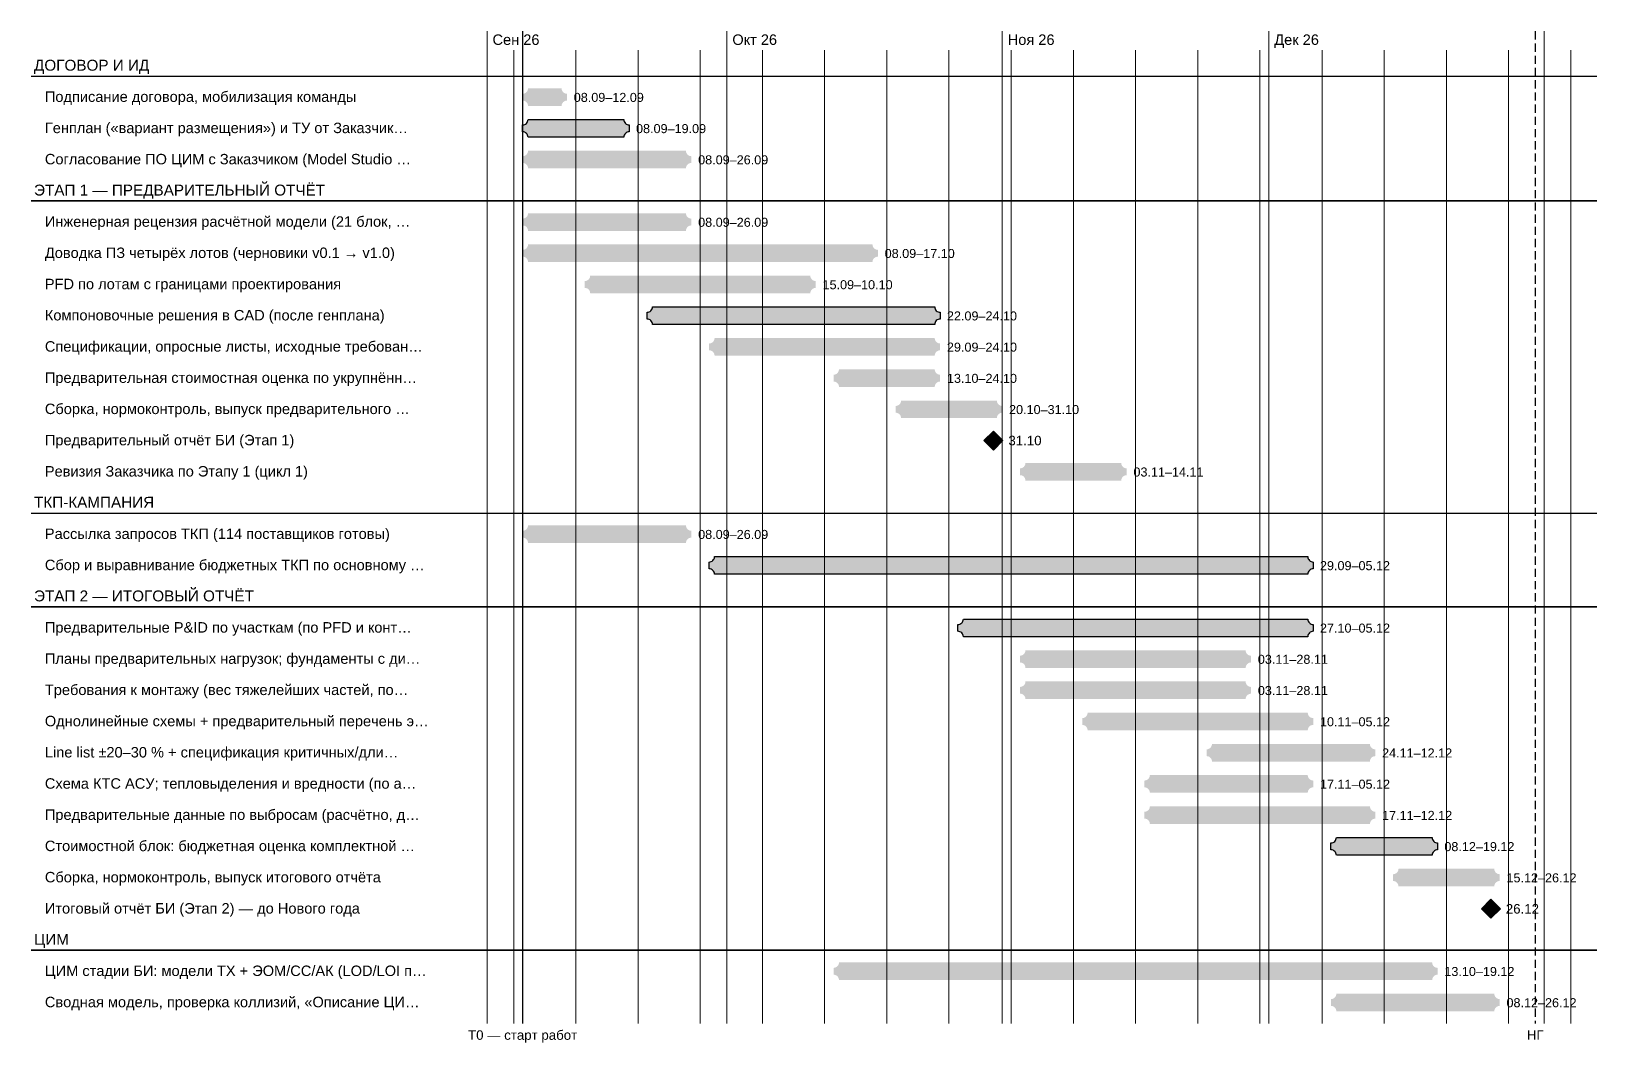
# Model space of a CAD drawing. Header units: millimetres. Extents: x 4 to 1158, y 12 to 757.
import ezdxf
from ezdxf.enums import TextEntityAlignment as Align

# ---------------------------------------------------------------- set-up
doc = ezdxf.new("R2010")
doc.units = ezdxf.units.MM
doc.linetypes.add('DASHED', pattern=[9, 6, -3])
for name, color, linetype, lineweight in [('DIM', 8, 'Continuous', 13), ('OUTLINE', 7, 'Continuous', 25), ('TEXT_RU', 7, 'Continuous', 25)]:
    doc.layers.add(name, color=color, linetype=linetype, lineweight=lineweight)
for name, color, linetype, lineweight, true_color in [('DUST', 6, 'Continuous', 35, 0xa34e9e), ('GAS', 30, 'Continuous', 35, 0xe07f2e), ('INTERLOCK', 1, 'Continuous', 30, 0xd03b3b), ('LIQUID', 5, 'Continuous', 35, 0x2a78d6)]:
    doc.layers.add(name, color=color, linetype=linetype, lineweight=lineweight, true_color=true_color)
doc.styles.add('TXTRU', font='arial.ttf')

msp = doc.modelspace()

# ---------------------------------------------------------------- hatches: boundary and pattern name
at = {"layer": 'DUST', "true_color": 0xac60a8}
for points in [[(599.4, 71), (1036.7, 71, 0.414214), (1040.7, 67), (1040.7, 62, 0.414214), (1036.7, 58), (599.4, 58, 0.414214), (595.4, 62), (595.4, 67, 0.414214)], [(966.1, 48), (1082.5, 48, 0.414214), (1086.5, 44), (1086.5, 39, 0.414214), (1082.5, 35), (966.1, 35, 0.414214), (962.1, 39), (962.1, 44, 0.414214)]]:
    msp.add_hatch(color=7, dxfattribs=at).paths.add_polyline_path(points)
at = {"layer": 'GAS', "true_color": 0xe38c43}
for points in [[(691.1, 324), (945, 324, 0.414214), (949, 320), (949, 315, 0.414214), (945, 311), (691.1, 311, 0.414214), (687.1, 315), (687.1, 320, 0.414214)], [(736.9, 301), (899.2, 301, 0.414214), (903.2, 297), (903.2, 292, 0.414214), (899.2, 288), (736.9, 288, 0.414214), (732.9, 292), (732.9, 297, 0.414214)], [(736.9, 278), (899.2, 278, 0.414214), (903.2, 274), (903.2, 269, 0.414214), (899.2, 265), (736.9, 265, 0.414214), (732.9, 269), (732.9, 274, 0.414214)], [(782.7, 255), (945, 255, 0.414214), (949, 251), (949, 246, 0.414214), (945, 242), (782.7, 242, 0.414214), (778.7, 246), (778.7, 251, 0.414214)], [(874.4, 232), (990.8, 232, 0.414214), (994.8, 228), (994.8, 223, 0.414214), (990.8, 219), (874.4, 219, 0.414214), (870.4, 223), (870.4, 228, 0.414214)], [(828.6, 209), (945, 209, 0.414214), (949, 205), (949, 200, 0.414214), (945, 196), (828.6, 196, 0.414214), (824.6, 200), (824.6, 205, 0.414214)], [(828.6, 186), (990.9, 186, 0.414214), (994.9, 182), (994.9, 177, 0.414214), (990.9, 173), (828.6, 173, 0.414214), (824.6, 177), (824.6, 182, 0.414214)], [(966.1, 163), (1036.7, 163, 0.414214), (1040.7, 159), (1040.7, 154, 0.414214), (1036.7, 150), (966.1, 150, 0.414214), (962.1, 154), (962.1, 159, 0.414214)], [(1011.9, 140), (1082.5, 140, 0.414214), (1086.5, 136), (1086.5, 131, 0.414214), (1082.5, 127), (1011.9, 127, 0.414214), (1007.9, 131), (1007.9, 136, 0.414214)]]:
    msp.add_hatch(color=7, dxfattribs=at).paths.add_polyline_path(points)
at = {"layer": 'GAS'}
msp.add_hatch(color=7, dxfattribs=at).paths.add_polyline_path([(1080, 117.5), (1087, 110.5), (1080, 103.5), (1073, 110.5)])
at = {"layer": 'LIQUID', "true_color": 0x3f86da}
for points in [[(370.2, 623), (486.6, 623, 0.414214), (490.6, 619), (490.6, 614, 0.414214), (486.6, 610), (370.2, 610, 0.414214), (366.2, 614), (366.2, 619, 0.414214)], [(370.2, 600), (624.1, 600, 0.414214), (628.1, 596), (628.1, 591, 0.414214), (624.1, 587), (370.2, 587, 0.414214), (366.2, 591), (366.2, 596, 0.414214)], [(416, 577), (578.3, 577, 0.414214), (582.3, 573), (582.3, 568, 0.414214), (578.3, 564), (416, 564, 0.414214), (412, 568), (412, 573, 0.414214)], [(461.9, 554), (670, 554, 0.414214), (674, 550), (674, 545, 0.414214), (670, 541), (461.9, 541, 0.414214), (457.9, 545), (457.9, 550, 0.414214)], [(507.7, 531), (670, 531, 0.414214), (674, 527), (674, 522, 0.414214), (670, 518), (507.7, 518, 0.414214), (503.7, 522), (503.7, 527, 0.414214)], [(599.4, 508), (670, 508, 0.414214), (674, 504), (674, 499, 0.414214), (670, 495), (599.4, 495, 0.414214), (595.4, 499), (595.4, 504, 0.414214)], [(645.2, 485), (715.8, 485, 0.414214), (719.8, 481), (719.8, 476, 0.414214), (715.8, 472), (645.2, 472, 0.414214), (641.2, 476), (641.2, 481, 0.414214)], [(736.9, 439), (807.5, 439, 0.414214), (811.5, 435), (811.5, 430, 0.414214), (807.5, 426), (736.9, 426, 0.414214), (732.9, 430), (732.9, 435, 0.414214)]]:
    msp.add_hatch(color=7, dxfattribs=at).paths.add_polyline_path(points)
at = {"layer": 'LIQUID'}
msp.add_hatch(color=7, dxfattribs=at).paths.add_polyline_path([(713.3, 462.5), (720.3, 455.5), (713.3, 448.5), (706.3, 455.5)])
at = {"layer": 'OUTLINE', "true_color": 0x876ec8}
for points in [[(370.2, 715), (394.9, 715, 0.414214), (398.9, 711), (398.9, 706, 0.414214), (394.9, 702), (370.2, 702, 0.414214), (366.2, 706), (366.2, 711, 0.414214)], [(370.2, 692), (440.8, 692, 0.414214), (444.8, 688), (444.8, 683, 0.414214), (440.8, 679), (370.2, 679, 0.414214), (366.2, 683), (366.2, 688, 0.414214)], [(370.2, 669), (486.6, 669, 0.414214), (490.6, 665), (490.6, 660, 0.414214), (486.6, 656), (370.2, 656, 0.414214), (366.2, 660), (366.2, 665, 0.414214)]]:
    msp.add_hatch(color=7, dxfattribs=at).paths.add_polyline_path(points)
at = {"layer": 'OUTLINE', "true_color": 0x24ac24}
for points in [[(370.2, 393), (486.6, 393, 0.414214), (490.6, 389), (490.6, 384, 0.414214), (486.6, 380), (370.2, 380, 0.414214), (366.2, 384), (366.2, 389, 0.414214)], [(507.7, 370), (945, 370, 0.414214), (949, 366), (949, 361, 0.414214), (945, 357), (507.7, 357, 0.414214), (503.7, 361), (503.7, 366, 0.414214)]]:
    msp.add_hatch(color=7, dxfattribs=at).paths.add_polyline_path(points)

# ---------------------------------------------------------------- linework, layer by layer
at = {"layer": 'DIM', "true_color": 0xe7e7e7}
for p, q in [((340, 757), (340, 26)), ((516.8, 757), (516.8, 26)), ((719.8, 757), (719.8, 26)), ((916.3, 757), (916.3, 26)), ((1119.3, 757), (1119.3, 26))]:
    msp.add_line(p, q, dxfattribs=at)
at = {"layer": 'DIM', "true_color": 0xf4f4f4}
for p, q in [((359.6, 743), (359.6, 26)), ((405.5, 743), (405.5, 26)), ((451.3, 743), (451.3, 26)), ((497.2, 743), (497.2, 26)), ((543, 743), (543, 26)), ((588.8, 743), (588.8, 26)), ((634.7, 743), (634.7, 26)), ((680.5, 743), (680.5, 26)), ((726.4, 743), (726.4, 26)), ((772.2, 743), (772.2, 26)), ((818, 743), (818, 26)), ((863.9, 743), (863.9, 26)), ((909.7, 743), (909.7, 26)), ((955.5, 743), (955.5, 26)), ((1001.4, 743), (1001.4, 26)), ((1047.2, 743), (1047.2, 26)), ((1093.1, 743), (1093.1, 26)), ((1138.9, 743), (1138.9, 26))]:
    msp.add_line(p, q, dxfattribs=at)
at = {"layer": 'DUST', "true_color": 0xcc9eca}
msp.add_line((4, 80), (1158, 80), dxfattribs=at)
at = {"layer": 'GAS', "true_color": 0xeeb98c}
msp.add_line((4, 333), (1158, 333), dxfattribs=at)
at = {"layer": 'INTERLOCK', "linetype": 'DASHED'}
msp.add_line((1112.7, 757), (1112.7, 26), dxfattribs=at)
at = {"layer": 'INTERLOCK', "true_color": 0xd54f4f}
for points in [[(370.2, 692), (440.8, 692, 0.414214), (444.8, 688), (444.8, 683, 0.414214), (440.8, 679), (370.2, 679, 0.414214), (366.2, 683), (366.2, 688, 0.414214)], [(461.9, 554), (670, 554, 0.414214), (674, 550), (674, 545, 0.414214), (670, 541), (461.9, 541, 0.414214), (457.9, 545), (457.9, 550, 0.414214)], [(507.7, 370), (945, 370, 0.414214), (949, 366), (949, 361, 0.414214), (945, 357), (507.7, 357, 0.414214), (503.7, 361), (503.7, 366, 0.414214)], [(691.1, 324), (945, 324, 0.414214), (949, 320), (949, 315, 0.414214), (945, 311), (691.1, 311, 0.414214), (687.1, 315), (687.1, 320, 0.414214)], [(966.1, 163), (1036.7, 163, 0.414214), (1040.7, 159), (1040.7, 154, 0.414214), (1036.7, 150), (966.1, 150, 0.414214), (962.1, 154), (962.1, 159, 0.414214)]]:
    msp.add_lwpolyline(points, format="xyb", close=True, dxfattribs=at)
at = {"layer": 'LIQUID', "true_color": 0x8ab5e8}
msp.add_line((4, 632), (1158, 632), dxfattribs=at)
at = {"layer": 'OUTLINE'}
msp.add_line((366.2, 757), (366.2, 26), dxfattribs=at)
at = {"layer": 'OUTLINE', "true_color": 0xb6a6dd}
msp.add_line((4, 724), (1158, 724), dxfattribs=at)
at = {"layer": 'OUTLINE', "true_color": 0x79cc79}
msp.add_line((4, 402), (1158, 402), dxfattribs=at)
at = {"layer": 'OUTLINE'}
for points in [[(713.3, 462.5), (720.3, 455.5), (713.3, 448.5), (706.3, 455.5)], [(1080, 117.5), (1087, 110.5), (1080, 103.5), (1073, 110.5)]]:
    msp.add_lwpolyline(points, close=True, dxfattribs=at)

# ---------------------------------------------------------------- texts
at = {"layer": 'TEXT_RU', "style": 'TXTRU'}
for s, height, p in [('Сен 26', 7.7, (344, 747)), ('Окт 26', 7.7, (520.8, 747)), ('Ноя 26', 7.7, (723.8, 747)), ('Дек 26', 7.7, (920.3, 747)), ('Подписание договора, мобилизация команды', 7.7, (14, 705)), ('08.09–12.09', 6.65, (403.9, 705)), ('Генплан («вариант размещения») и ТУ от Заказчик…', 7.7, (14, 682)), ('08.09–19.09', 6.65, (449.8, 682)), ('Согласование ПО ЦИМ с Заказчиком (Model Studio …', 7.7, (14, 659)), ('08.09–26.09', 6.65, (495.6, 659)), ('Инженерная рецензия расчётной модели (21 блок, …', 7.7, (14, 613)), ('08.09–26.09', 6.65, (495.6, 613)), ('Доводка ПЗ четырёх лотов (черновики v0.1 → v1.0)', 7.7, (14, 590)), ('08.09–17.10', 6.65, (633.1, 590)), ('PFD по лотам с границами проектирования', 7.7, (14, 567)), ('15.09–10.10', 6.65, (587.3, 567)), ('Компоновочные решения в CAD (после генплана)', 7.7, (14, 544)), ('22.09–24.10', 6.65, (679, 544)), ('Спецификации, опросные листы, исходные требован…', 7.7, (14, 521)), ('29.09–24.10', 6.65, (679, 521)), ('Предварительная стоимостная оценка по укрупнённ…', 7.7, (14, 498)), ('13.10–24.10', 6.65, (679, 498)), ('Сборка, нормоконтроль, выпуск предварительного …', 7.7, (14, 475)), ('20.10–31.10', 6.65, (724.8, 475)), ('Предварительный отчёт БИ (Этап 1)', 7.7, (14, 452)), ('31.10', 7, (724.3, 452)), ('Ревизия Заказчика по Этапу 1 (цикл 1)', 7.7, (14, 429)), ('03.11–14.11', 6.65, (816.5, 429)), ('Рассылка запросов ТКП (114 поставщиков готовы)', 7.7, (14, 383)), ('08.09–26.09', 6.65, (495.6, 383)), ('Сбор и выравнивание бюджетных ТКП по основному …', 7.7, (14, 360)), ('29.09–05.12', 6.65, (954, 360)), ('Предварительные P&ID по участкам (по PFD и конт…', 7.7, (14, 314)), ('27.10–05.12', 6.65, (954, 314)), ('Планы предварительных нагрузок; фундаменты с ди…', 7.7, (14, 291)), ('03.11–28.11', 6.65, (908.2, 291)), ('Требования к монтажу (вес тяжелейших частей, по…', 7.7, (14, 268)), ('03.11–28.11', 6.65, (908.2, 268)), ('Однолинейные схемы + предварительный перечень э…', 7.7, (14, 245)), ('10.11–05.12', 6.65, (954, 245)), ('Line list ±20–30 % + спецификация критичных/дли…', 7.7, (14, 222)), ('24.11–12.12', 6.65, (999.8, 222)), ('Схема КТС АСУ; тепловыделения и вредности (по а…', 7.7, (14, 199)), ('17.11–05.12', 6.65, (954, 199)), ('Предварительные данные по выбросам (расчётно, д…', 7.7, (14, 176)), ('17.11–12.12', 6.65, (999.8, 176)), ('Стоимостной блок: бюджетная оценка комплектной …', 7.7, (14, 153)), ('08.12–19.12', 6.65, (1045.7, 153)), ('Сборка, нормоконтроль, выпуск итогового отчёта', 7.7, (14, 130)), ('15.12–26.12', 6.65, (1091.5, 130)), ('Итоговый отчёт БИ (Этап 2) — до Нового года', 7.7, (14, 107)), ('26.12', 7, (1091, 107)), ('ЦИМ стадии БИ: модели ТХ + ЭОМ/СС/АК (LOD/LOI п…', 7.7, (14, 61)), ('13.10–19.12', 6.65, (1045.7, 61)), ('Сводная модель, проверка коллизий, «Описание ЦИ…', 7.7, (14, 38)), ('08.12–26.12', 6.65, (1091.5, 38))]:
    msp.add_text(s, height=height, dxfattribs=at).set_placement(p)
at = {"layer": 'TEXT_RU', "true_color": 0x7a5ec2, "style": 'TXTRU'}
msp.add_text('ДОГОВОР И ИД', height=8.05, dxfattribs=at).set_placement((6, 728))
at = {"layer": 'TEXT_RU', "true_color": 0x2a78d6, "style": 'TXTRU'}
msp.add_text('ЭТАП 1 — ПРЕДВАРИТЕЛЬНЫЙ ОТЧЁТ', height=8.05, dxfattribs=at).set_placement((6, 636))
at = {"layer": 'TEXT_RU', "true_color": 0x0ca30c, "style": 'TXTRU'}
msp.add_text('ТКП-КАМПАНИЯ', height=8.05, dxfattribs=at).set_placement((6, 406))
at = {"layer": 'TEXT_RU', "true_color": 0xe07f2e, "style": 'TXTRU'}
msp.add_text('ЭТАП 2 — ИТОГОВЫЙ ОТЧЁТ', height=8.05, dxfattribs=at).set_placement((6, 337))
at = {"layer": 'TEXT_RU', "true_color": 0xa34e9e, "style": 'TXTRU'}
msp.add_text('ЦИМ', height=8.05, dxfattribs=at).set_placement((6, 84))
at = {"layer": 'TEXT_RU', "style": 'TXTRU'}
msp.add_text('T0 — старт работ', height=7, dxfattribs=at).set_placement((366.2, 14), align=Align.CENTER)
at = {"layer": 'TEXT_RU', "true_color": 0xd03b3b, "style": 'TXTRU'}
msp.add_text('НГ', height=7, dxfattribs=at).set_placement((1112.7, 14), align=Align.CENTER)

doc.saveas('drawing.dxf')
